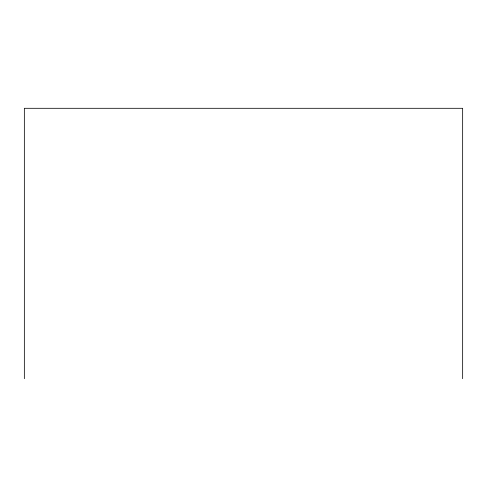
<?xml version="1.0" encoding="UTF-8"?>
<svg xmlns="http://www.w3.org/2000/svg" width="487" height="487" viewBox="0 0 487 487"><rect width="100%" height="100%" fill="white"/><g stroke="black" fill="none" stroke-linecap="round" stroke-linejoin="round"><path stroke-width="0.73" d="M462.65 378.697L462.65 108.303L24.35 108.303L24.35 378.697"/></g></svg>
